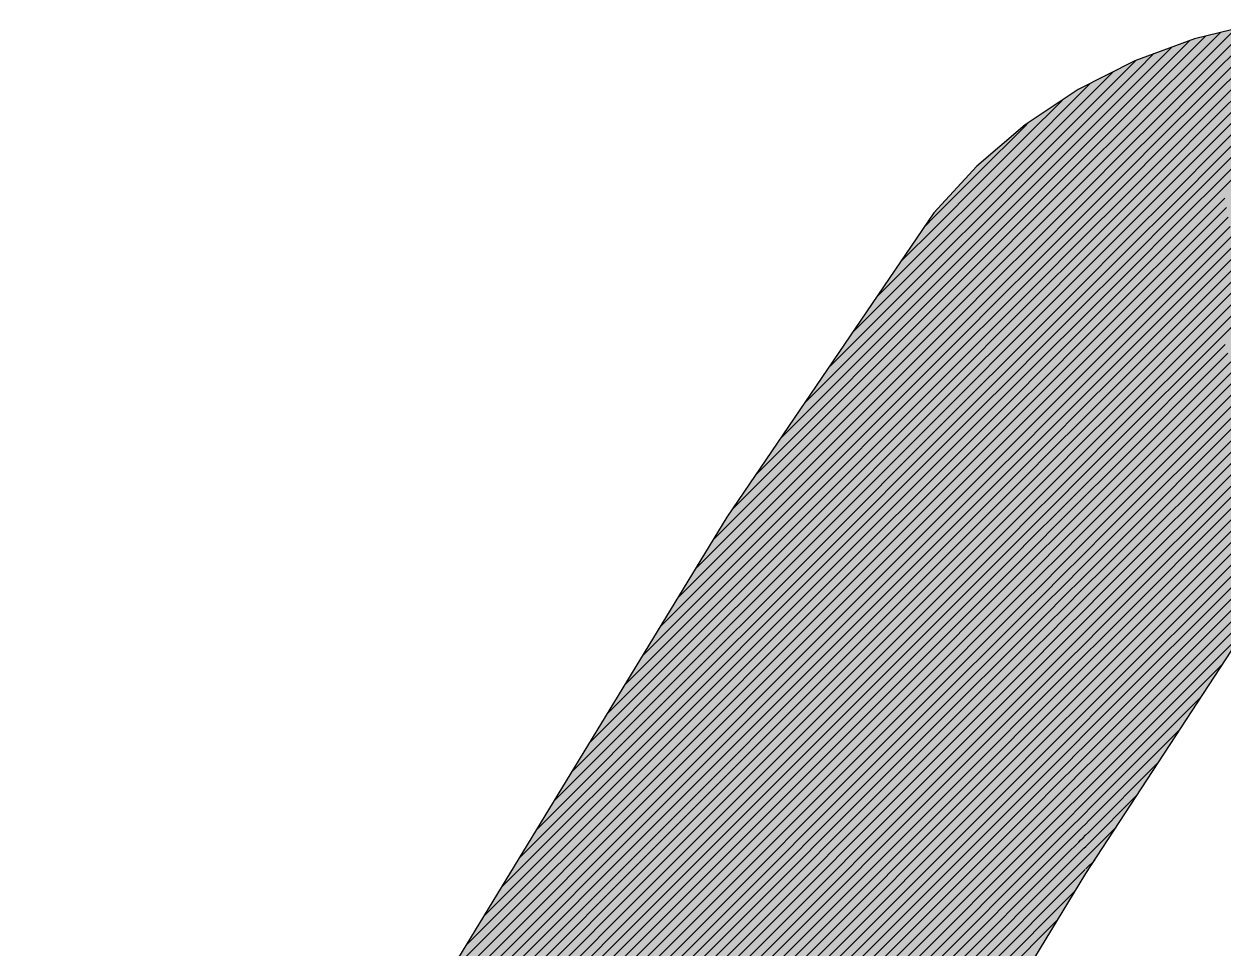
# Model space of a CAD drawing. Extents: x -15895 to 12929, y -2522 to 15173.
# Drawn here: x -8994.58 to -8957.12, y 11160.04 to 11188.9 of the extents above; entities that cross this region are included whole.
import ezdxf

# ---------------------------------------------------------------- set-up
doc = ezdxf.new("R2010")
doc.units = 0
doc.layers.add('MTH-CARIMBO-TXT1', color=1, linetype='Continuous')

msp = doc.modelspace()

# ---------------------------------------------------------------- linework, layer by layer
at = {"layer": 'MTH-CARIMBO-TXT1', "linetype": 'Continuous'}
for p, q in [((-8957.971, 11188.216), (-8957.667, 11188.52)), ((-8957.914, 11187.919), (-8957.203, 11188.631)), ((-8957.858, 11187.622), (-8956.738, 11188.742)), ((-8957.801, 11187.325), (-8956.273, 11188.853)), ((-8957.745, 11187.028), (-8956.068, 11188.705)), ((-8959.699, 11187.195), (-8958.716, 11188.178)), ((-8959.614, 11186.927), (-8958.157, 11188.384)), ((-8959.528, 11186.659), (-8957.971, 11188.216)), ((-8957.688, 11186.731), (-8956.045, 11188.374)), ((-8959.87, 11187.731), (-8959.836, 11187.765)), ((-8959.785, 11187.463), (-8959.276, 11187.972)), ((-8959.443, 11186.391), (-8957.914, 11187.919)), ((-8957.632, 11186.434), (-8956.022, 11188.043)), ((-8961.641, 11186.314), (-8960.545, 11187.41)), ((-8961.637, 11185.964), (-8959.878, 11187.723)), ((-8959.901, 11187.347), (-8959.785, 11187.463)), ((-8959.357, 11186.123), (-8957.858, 11187.622)), ((-8957.576, 11186.137), (-8956, 11187.713)), ((-8957.519, 11185.84), (-8955.977, 11187.382)), ((-8961.644, 11186.664), (-8961.265, 11187.043)), ((-8961.634, 11185.614), (-8959.901, 11187.347)), ((-8959.923, 11186.971), (-8959.699, 11187.195)), ((-8959.272, 11185.854), (-8957.801, 11187.325)), ((-8959.187, 11185.586), (-8957.745, 11187.028)), ((-8957.463, 11185.543), (-8955.954, 11187.051)), ((-8963.242, 11185.066), (-8961.644, 11186.664)), ((-8961.63, 11185.264), (-8959.923, 11186.971)), ((-8959.968, 11186.219), (-8959.528, 11186.659)), ((-8959.946, 11186.595), (-8959.614, 11186.927)), ((-8959.101, 11185.318), (-8957.688, 11186.731)), ((-8957.406, 11185.245), (-8955.931, 11186.72)), ((-8963.269, 11185.393), (-8962.149, 11186.513)), ((-8963.216, 11184.739), (-8961.641, 11186.314)), ((-8961.627, 11184.914), (-8959.946, 11186.595)), ((-8959.991, 11185.843), (-8959.443, 11186.391)), ((-8959.016, 11185.05), (-8957.632, 11186.434)), ((-8957.35, 11184.948), (-8955.909, 11186.389)), ((-8963.189, 11184.412), (-8961.637, 11185.964)), ((-8961.623, 11184.564), (-8959.968, 11186.219)), ((-8960.014, 11185.466), (-8959.357, 11186.123)), ((-8958.93, 11184.782), (-8957.576, 11186.137)), ((-8957.293, 11184.651), (-8955.886, 11186.058)), ((-8964.774, 11184.242), (-8963.295, 11185.72)), ((-8963.295, 11185.72), (-8963.215, 11185.801)), ((-8963.163, 11184.085), (-8961.634, 11185.614)), ((-8961.62, 11184.214), (-8959.991, 11185.843)), ((-8960.059, 11184.714), (-8959.187, 11185.586)), ((-8960.036, 11185.09), (-8959.272, 11185.854)), ((-8958.845, 11184.514), (-8957.519, 11185.84)), ((-8958.759, 11184.246), (-8957.463, 11185.543)), ((-8957.237, 11184.354), (-8955.863, 11185.728)), ((-8964.727, 11183.935), (-8963.269, 11185.393)), ((-8963.136, 11183.758), (-8961.63, 11185.264)), ((-8961.616, 11183.864), (-8960.014, 11185.466)), ((-8960.081, 11184.338), (-8959.101, 11185.318)), ((-8958.674, 11183.978), (-8957.406, 11185.245)), ((-8957.18, 11184.057), (-8955.84, 11185.397)), ((-8964.679, 11183.629), (-8963.242, 11185.066)), ((-8963.109, 11183.431), (-8961.627, 11184.914)), ((-8961.613, 11183.514), (-8960.036, 11185.09)), ((-8960.126, 11183.586), (-8958.93, 11184.782)), ((-8960.104, 11183.962), (-8959.016, 11185.05)), ((-8958.588, 11183.71), (-8957.35, 11184.948)), ((-8957.124, 11183.76), (-8955.818, 11185.066)), ((-8964.632, 11183.323), (-8963.216, 11184.739)), ((-8964.585, 11183.016), (-8963.189, 11184.412)), ((-8963.083, 11183.104), (-8961.623, 11184.564)), ((-8961.609, 11183.164), (-8960.059, 11184.714)), ((-8960.149, 11183.21), (-8958.845, 11184.514)), ((-8958.503, 11183.442), (-8957.293, 11184.651)), ((-8966.129, 11182.887), (-8964.774, 11184.242)), ((-8964.538, 11182.71), (-8963.163, 11184.085)), ((-8963.056, 11182.777), (-8961.62, 11184.214)), ((-8961.606, 11182.814), (-8960.081, 11184.338)), ((-8960.172, 11182.833), (-8958.759, 11184.246)), ((-8958.417, 11183.173), (-8957.237, 11184.354)), ((-8958.332, 11182.905), (-8957.18, 11184.057)), ((-8966.062, 11182.599), (-8964.727, 11183.935)), ((-8964.49, 11182.404), (-8963.136, 11183.758)), ((-8963.03, 11182.45), (-8961.616, 11183.864)), ((-8961.602, 11182.464), (-8960.104, 11183.962)), ((-8960.217, 11182.081), (-8958.588, 11183.71)), ((-8960.194, 11182.457), (-8958.674, 11183.978)), ((-8958.246, 11182.637), (-8957.124, 11183.76)), ((-8965.996, 11182.312), (-8964.679, 11183.629)), ((-8965.93, 11182.025), (-8964.632, 11183.323)), ((-8964.443, 11182.097), (-8963.109, 11183.431)), ((-8963.003, 11182.123), (-8961.613, 11183.514)), ((-8961.599, 11182.114), (-8960.126, 11183.586)), ((-8960.239, 11181.705), (-8958.503, 11183.442)), ((-8958.161, 11182.369), (-8957.067, 11183.463)), ((-8966.439, 11182.577), (-8966.129, 11182.887)), ((-8965.864, 11181.737), (-8964.585, 11183.016)), ((-8964.396, 11181.791), (-8963.083, 11183.104)), ((-8962.977, 11181.796), (-8961.609, 11183.164)), ((-8961.595, 11181.764), (-8960.149, 11183.21)), ((-8960.285, 11180.953), (-8958.332, 11182.905)), ((-8960.262, 11181.329), (-8958.417, 11183.173)), ((-8958.076, 11182.101), (-8957.011, 11183.166)), ((-8967.19, 11181.472), (-8966.062, 11182.599)), ((-8965.798, 11181.45), (-8964.538, 11182.71)), ((-8964.349, 11181.485), (-8963.056, 11182.777)), ((-8962.95, 11181.469), (-8961.606, 11182.814)), ((-8961.592, 11181.414), (-8960.172, 11182.833)), ((-8960.307, 11180.577), (-8958.246, 11182.637)), ((-8957.99, 11181.833), (-8956.954, 11182.869)), ((-8957.905, 11181.565), (-8956.898, 11182.572)), ((-8967.941, 11180.367), (-8965.996, 11182.312)), ((-8965.731, 11181.163), (-8964.49, 11182.404)), ((-8964.302, 11181.178), (-8963.03, 11182.45)), ((-8962.924, 11181.142), (-8961.602, 11182.464)), ((-8961.588, 11181.063), (-8960.194, 11182.457)), ((-8960.33, 11180.2), (-8958.161, 11182.369)), ((-8957.819, 11181.297), (-8956.841, 11182.275)), ((-8968.693, 11179.262), (-8965.93, 11182.025)), ((-8965.665, 11180.875), (-8964.443, 11182.097)), ((-8965.599, 11180.588), (-8964.396, 11181.791)), ((-8964.254, 11180.872), (-8963.003, 11182.123)), ((-8964.207, 11180.566), (-8962.977, 11181.796)), ((-8962.897, 11180.815), (-8961.599, 11182.114)), ((-8962.871, 11180.488), (-8961.595, 11181.764)), ((-8961.585, 11180.713), (-8960.217, 11182.081)), ((-8960.375, 11179.448), (-8957.99, 11181.833)), ((-8960.352, 11179.824), (-8958.076, 11182.101)), ((-8957.734, 11181.029), (-8956.785, 11181.978)), ((-8970.195, 11177.053), (-8965.798, 11181.45)), ((-8969.444, 11178.157), (-8965.864, 11181.737)), ((-8965.533, 11180.301), (-8964.349, 11181.485)), ((-8964.16, 11180.26), (-8962.95, 11181.469)), ((-8962.844, 11180.161), (-8961.592, 11181.414)), ((-8961.581, 11180.363), (-8960.239, 11181.705)), ((-8960.398, 11179.072), (-8957.905, 11181.565)), ((-8957.648, 11180.761), (-8956.728, 11181.68)), ((-8970.947, 11175.948), (-8965.731, 11181.163)), ((-8965.467, 11180.013), (-8964.302, 11181.178)), ((-8964.113, 11179.953), (-8962.924, 11181.142)), ((-8962.818, 11179.834), (-8961.588, 11181.063)), ((-8961.578, 11180.013), (-8960.262, 11181.329)), ((-8960.443, 11178.32), (-8957.734, 11181.029)), ((-8960.42, 11178.696), (-8957.819, 11181.297)), ((-8957.563, 11180.493), (-8956.672, 11181.383)), ((-8957.477, 11180.224), (-8956.616, 11181.086)), ((-8971.698, 11174.843), (-8965.665, 11180.875)), ((-8965.4, 11179.726), (-8964.254, 11180.872)), ((-8964.065, 11179.647), (-8962.897, 11180.815)), ((-8962.791, 11179.507), (-8961.585, 11180.713)), ((-8961.574, 11179.663), (-8960.285, 11180.953)), ((-8960.465, 11177.944), (-8957.648, 11180.761)), ((-8957.392, 11179.956), (-8956.559, 11180.789)), ((-8972.48, 11173.353), (-8965.533, 11180.301)), ((-8972.449, 11173.738), (-8965.599, 11180.588)), ((-8965.334, 11179.439), (-8964.207, 11180.566)), ((-8964.018, 11179.341), (-8962.871, 11180.488)), ((-8962.765, 11179.18), (-8961.581, 11180.363)), ((-8961.571, 11179.313), (-8960.307, 11180.577)), ((-8960.488, 11177.567), (-8957.563, 11180.493)), ((-8957.306, 11179.688), (-8956.503, 11180.492)), ((-8972.303, 11173.177), (-8965.467, 11180.013)), ((-8965.268, 11179.151), (-8964.16, 11180.26)), ((-8965.202, 11178.864), (-8964.113, 11179.953)), ((-8963.971, 11179.034), (-8962.844, 11180.161)), ((-8962.738, 11178.853), (-8961.578, 11180.013)), ((-8961.567, 11178.963), (-8960.33, 11180.2)), ((-8960.533, 11176.815), (-8957.392, 11179.956)), ((-8960.511, 11177.191), (-8957.477, 11180.224)), ((-8957.221, 11179.42), (-8956.446, 11180.195)), ((-8957.136, 11179.152), (-8956.39, 11179.898)), ((-8972.125, 11173.001), (-8965.4, 11179.726)), ((-8965.136, 11178.577), (-8964.065, 11179.647)), ((-8963.924, 11178.728), (-8962.818, 11179.834)), ((-8962.712, 11178.526), (-8961.574, 11179.663)), ((-8961.564, 11178.613), (-8960.352, 11179.824)), ((-8960.556, 11176.439), (-8957.306, 11179.688)), ((-8971.948, 11172.825), (-8965.334, 11179.439)), ((-8971.77, 11172.649), (-8965.268, 11179.151)), ((-8965.069, 11178.289), (-8964.018, 11179.341)), ((-8963.876, 11178.422), (-8962.791, 11179.507)), ((-8963.829, 11178.115), (-8962.765, 11179.18)), ((-8962.685, 11178.199), (-8961.571, 11179.313)), ((-8961.56, 11178.263), (-8960.375, 11179.448)), ((-8960.601, 11175.687), (-8957.136, 11179.152)), ((-8960.578, 11176.063), (-8957.221, 11179.42)), ((-8971.593, 11172.473), (-8965.202, 11178.864)), ((-8965.003, 11178.002), (-8963.971, 11179.034)), ((-8963.782, 11177.809), (-8962.738, 11178.853)), ((-8962.658, 11177.872), (-8961.567, 11178.963)), ((-8961.557, 11177.913), (-8960.398, 11179.072)), ((-8960.623, 11175.311), (-8957.05, 11178.884)), ((-8971.415, 11172.297), (-8965.136, 11178.577)), ((-8964.937, 11177.715), (-8963.924, 11178.728)), ((-8964.871, 11177.427), (-8963.876, 11178.422)), ((-8963.735, 11177.503), (-8962.712, 11178.526)), ((-8962.632, 11177.545), (-8961.564, 11178.613)), ((-8961.553, 11177.563), (-8960.42, 11178.696)), ((-8960.646, 11174.934), (-8956.965, 11178.616)), ((-8971.238, 11172.121), (-8965.069, 11178.289)), ((-8964.805, 11177.14), (-8963.829, 11178.115)), ((-8963.687, 11177.196), (-8962.685, 11178.199)), ((-8962.605, 11177.218), (-8961.56, 11178.263)), ((-8961.55, 11177.213), (-8960.443, 11178.32)), ((-8960.691, 11174.182), (-8956.794, 11178.08)), ((-8960.669, 11174.558), (-8956.879, 11178.348)), ((-8971.06, 11171.945), (-8965.003, 11178.002)), ((-8970.882, 11171.769), (-8964.937, 11177.715)), ((-8964.738, 11176.853), (-8963.782, 11177.809)), ((-8963.64, 11176.89), (-8962.658, 11177.872)), ((-8962.579, 11176.891), (-8961.557, 11177.913)), ((-8961.546, 11176.863), (-8960.465, 11177.944)), ((-8960.714, 11173.806), (-8956.708, 11177.812)), ((-8970.705, 11171.593), (-8964.871, 11177.427)), ((-8964.672, 11176.565), (-8963.735, 11177.503)), ((-8963.593, 11176.584), (-8962.632, 11177.545)), ((-8962.552, 11176.564), (-8961.553, 11177.563)), ((-8961.543, 11176.513), (-8960.488, 11177.567)), ((-8960.759, 11173.054), (-8956.537, 11177.275)), ((-8960.736, 11173.43), (-8956.623, 11177.543)), ((-8970.527, 11171.417), (-8964.805, 11177.14)), ((-8964.606, 11176.278), (-8963.687, 11177.196)), ((-8963.546, 11176.277), (-8962.605, 11177.218)), ((-8962.526, 11176.237), (-8961.55, 11177.213)), ((-8961.539, 11176.163), (-8960.511, 11177.191)), ((-8960.782, 11172.678), (-8956.452, 11177.007)), ((-8970.35, 11171.241), (-8964.738, 11176.853)), ((-8970.172, 11171.065), (-8964.672, 11176.565)), ((-8964.54, 11175.991), (-8963.64, 11176.89)), ((-8964.473, 11175.703), (-8963.593, 11176.584)), ((-8963.499, 11175.971), (-8962.579, 11176.891)), ((-8963.451, 11175.665), (-8962.552, 11176.564)), ((-8962.499, 11175.91), (-8961.546, 11176.863)), ((-8961.536, 11175.813), (-8960.533, 11176.815)), ((-8960.804, 11172.301), (-8956.366, 11176.739)), ((-8969.995, 11170.889), (-8964.606, 11176.278)), ((-8964.407, 11175.416), (-8963.546, 11176.277)), ((-8963.404, 11175.358), (-8962.526, 11176.237)), ((-8962.473, 11175.583), (-8961.543, 11176.513)), ((-8962.446, 11175.256), (-8961.539, 11176.163)), ((-8961.532, 11175.463), (-8960.556, 11176.439)), ((-8960.849, 11171.549), (-8956.195, 11176.203)), ((-8960.827, 11171.925), (-8956.281, 11176.471)), ((-8969.817, 11170.713), (-8964.54, 11175.991)), ((-8964.341, 11175.129), (-8963.499, 11175.971)), ((-8963.357, 11175.052), (-8962.499, 11175.91)), ((-8962.42, 11174.929), (-8961.536, 11175.813)), ((-8961.528, 11175.113), (-8960.578, 11176.063)), ((-8960.872, 11171.173), (-8956.11, 11175.935)), ((-8969.64, 11170.537), (-8964.473, 11175.703)), ((-8969.462, 11170.361), (-8964.407, 11175.416)), ((-8964.275, 11174.841), (-8963.451, 11175.665)), ((-8963.31, 11174.746), (-8962.473, 11175.583)), ((-8962.393, 11174.601), (-8961.532, 11175.463)), ((-8961.525, 11174.763), (-8960.601, 11175.687)), ((-8960.917, 11170.421), (-8955.939, 11175.399)), ((-8960.895, 11170.797), (-8956.025, 11175.667)), ((-8969.285, 11170.185), (-8964.341, 11175.129)), ((-8964.209, 11174.554), (-8963.404, 11175.358)), ((-8964.142, 11174.266), (-8963.357, 11175.052)), ((-8963.262, 11174.439), (-8962.446, 11175.256)), ((-8962.367, 11174.274), (-8961.528, 11175.113)), ((-8961.521, 11174.413), (-8960.623, 11175.311)), ((-8960.94, 11170.045), (-8955.854, 11175.131)), ((-8969.107, 11170.009), (-8964.275, 11174.841)), ((-8964.076, 11173.979), (-8963.31, 11174.746)), ((-8963.215, 11174.133), (-8962.42, 11174.929)), ((-8962.34, 11173.947), (-8961.525, 11174.763)), ((-8961.518, 11174.063), (-8960.646, 11174.934)), ((-8960.962, 11169.668), (-8955.768, 11174.863)), ((-8968.93, 11169.833), (-8964.209, 11174.554)), ((-8964.01, 11173.692), (-8963.262, 11174.439)), ((-8963.168, 11173.827), (-8962.393, 11174.601)), ((-8963.121, 11173.521), (-8962.367, 11174.274)), ((-8962.314, 11173.62), (-8961.521, 11174.413)), ((-8961.514, 11173.712), (-8960.669, 11174.558)), ((-8961.008, 11168.916), (-8955.597, 11174.326)), ((-8960.985, 11169.292), (-8955.683, 11174.594)), ((-8968.752, 11169.657), (-8964.142, 11174.266)), ((-8968.575, 11169.481), (-8964.076, 11173.979)), ((-8963.944, 11173.404), (-8963.215, 11174.133)), ((-8963.073, 11173.214), (-8962.34, 11173.947)), ((-8962.287, 11173.293), (-8961.518, 11174.063)), ((-8961.511, 11173.362), (-8960.691, 11174.182)), ((-8961.03, 11168.54), (-8955.512, 11174.058)), ((-8968.397, 11169.305), (-8964.01, 11173.692)), ((-8963.878, 11173.117), (-8963.168, 11173.827)), ((-8963.026, 11172.908), (-8962.314, 11173.62)), ((-8962.261, 11172.966), (-8961.514, 11173.712)), ((-8961.507, 11173.012), (-8960.714, 11173.806)), ((-8961.075, 11167.788), (-8955.341, 11173.522)), ((-8961.053, 11168.164), (-8955.426, 11173.79)), ((-8972.815, 11172.665), (-8972.303, 11173.177)), ((-8972.704, 11173.129), (-8972.48, 11173.353)), ((-8968.22, 11169.129), (-8963.944, 11173.404)), ((-8963.811, 11172.83), (-8963.121, 11173.521)), ((-8963.745, 11172.542), (-8963.073, 11173.214)), ((-8962.979, 11172.602), (-8962.287, 11173.293)), ((-8962.234, 11172.639), (-8961.511, 11173.362)), ((-8961.504, 11172.662), (-8960.736, 11173.43)), ((-8961.098, 11167.412), (-8955.255, 11173.254)), ((-8973.046, 11172.788), (-8972.704, 11173.129)), ((-8973.038, 11171.735), (-8971.948, 11172.825)), ((-8972.927, 11172.2), (-8972.125, 11173.001)), ((-8968.042, 11168.953), (-8963.878, 11173.117)), ((-8967.864, 11168.777), (-8963.811, 11172.83)), ((-8963.679, 11172.255), (-8963.026, 11172.908)), ((-8962.932, 11172.295), (-8962.261, 11172.966)), ((-8962.208, 11172.312), (-8961.507, 11173.012)), ((-8961.5, 11172.312), (-8960.759, 11173.054)), ((-8961.12, 11167.035), (-8955.17, 11172.986)), ((-8973.598, 11171.882), (-8972.815, 11172.665)), ((-8973.26, 11170.806), (-8971.593, 11172.473)), ((-8973.149, 11171.27), (-8971.77, 11172.649)), ((-8967.687, 11168.601), (-8963.745, 11172.542)), ((-8963.613, 11171.968), (-8962.979, 11172.602)), ((-8962.884, 11171.989), (-8962.234, 11172.639)), ((-8962.181, 11171.985), (-8961.504, 11172.662)), ((-8961.497, 11171.962), (-8960.782, 11172.678)), ((-8961.166, 11166.283), (-8954.999, 11172.45)), ((-8961.143, 11166.659), (-8955.085, 11172.718)), ((-8974.149, 11170.977), (-8972.927, 11172.2)), ((-8973.483, 11169.876), (-8971.238, 11172.121)), ((-8973.371, 11170.341), (-8971.415, 11172.297)), ((-8967.509, 11168.425), (-8963.679, 11172.255)), ((-8963.547, 11171.68), (-8962.932, 11172.295)), ((-8962.837, 11171.683), (-8962.208, 11172.312)), ((-8962.154, 11171.658), (-8961.5, 11172.312)), ((-8961.493, 11171.612), (-8960.804, 11172.301)), ((-8974.701, 11170.072), (-8973.038, 11171.735)), ((-8973.705, 11168.946), (-8970.882, 11171.769)), ((-8973.594, 11169.411), (-8971.06, 11171.945)), ((-8967.332, 11168.249), (-8963.613, 11171.968)), ((-8967.154, 11168.073), (-8963.547, 11171.68)), ((-8963.48, 11171.393), (-8962.884, 11171.989)), ((-8963.414, 11171.106), (-8962.837, 11171.683)), ((-8962.79, 11171.376), (-8962.181, 11171.985)), ((-8962.743, 11171.07), (-8962.154, 11171.658)), ((-8962.128, 11171.331), (-8961.497, 11171.962)), ((-8961.49, 11171.262), (-8960.827, 11171.925)), ((-8961.188, 11165.907), (-8955.117, 11171.978)), ((-8973.928, 11168.017), (-8970.527, 11171.417)), ((-8973.816, 11168.482), (-8970.705, 11171.593)), ((-8966.977, 11167.897), (-8963.48, 11171.393)), ((-8963.348, 11170.818), (-8962.79, 11171.376)), ((-8962.696, 11170.764), (-8962.128, 11171.331)), ((-8962.101, 11171.004), (-8961.493, 11171.612)), ((-8961.486, 11170.912), (-8960.849, 11171.549)), ((-8975.253, 11169.166), (-8973.149, 11171.27)), ((-8974.15, 11167.087), (-8970.172, 11171.065)), ((-8974.039, 11167.552), (-8970.35, 11171.241)), ((-8966.799, 11167.721), (-8963.414, 11171.106)), ((-8963.282, 11170.531), (-8962.743, 11171.07)), ((-8962.648, 11170.457), (-8962.101, 11171.004)), ((-8962.075, 11170.677), (-8961.49, 11171.262)), ((-8962.048, 11170.35), (-8961.486, 11170.912)), ((-8961.483, 11170.562), (-8960.872, 11171.173)), ((-8961.211, 11165.531), (-8955.785, 11170.957)), ((-8975.805, 11168.261), (-8973.26, 11170.806)), ((-8974.484, 11165.693), (-8969.64, 11170.537)), ((-8974.372, 11166.158), (-8969.817, 11170.713)), ((-8974.261, 11166.623), (-8969.995, 11170.889)), ((-8966.622, 11167.545), (-8963.348, 11170.818)), ((-8966.444, 11167.368), (-8963.282, 11170.531)), ((-8963.216, 11170.244), (-8962.696, 11170.764)), ((-8962.601, 11170.151), (-8962.075, 11170.677)), ((-8962.022, 11170.023), (-8961.483, 11170.562)), ((-8961.479, 11170.212), (-8960.895, 11170.797)), ((-8976.357, 11167.355), (-8973.371, 11170.341)), ((-8974.706, 11164.763), (-8969.285, 11170.185)), ((-8974.595, 11165.228), (-8969.462, 11170.361)), ((-8966.267, 11167.192), (-8963.216, 11170.244)), ((-8963.149, 11169.956), (-8962.648, 11170.457)), ((-8963.083, 11169.669), (-8962.601, 11170.151)), ((-8962.554, 11169.845), (-8962.048, 11170.35)), ((-8961.995, 11169.696), (-8961.479, 11170.212)), ((-8961.476, 11169.862), (-8960.917, 11170.421)), ((-8976.909, 11166.45), (-8973.483, 11169.876)), ((-8974.929, 11163.834), (-8968.93, 11169.833)), ((-8974.817, 11164.299), (-8969.107, 11170.009)), ((-8966.089, 11167.016), (-8963.149, 11169.956)), ((-8963.017, 11169.382), (-8962.554, 11169.845)), ((-8962.507, 11169.538), (-8962.022, 11170.023)), ((-8961.969, 11169.369), (-8961.476, 11169.862)), ((-8961.472, 11169.512), (-8960.94, 11170.045)), ((-8961.233, 11165.155), (-8956.453, 11169.935)), ((-8977.46, 11165.545), (-8973.594, 11169.411)), ((-8975.151, 11162.904), (-8968.575, 11169.481)), ((-8975.04, 11163.369), (-8968.752, 11169.657)), ((-8965.912, 11166.84), (-8963.083, 11169.669)), ((-8962.951, 11169.094), (-8962.507, 11169.538)), ((-8962.459, 11169.232), (-8961.995, 11169.696)), ((-8961.942, 11169.042), (-8961.472, 11169.512)), ((-8961.469, 11169.162), (-8960.962, 11169.668)), ((-8975.373, 11161.975), (-8968.22, 11169.129)), ((-8975.262, 11162.44), (-8968.397, 11169.305)), ((-8965.734, 11166.664), (-8963.017, 11169.382)), ((-8965.557, 11166.488), (-8962.951, 11169.094)), ((-8962.884, 11168.807), (-8962.459, 11169.232)), ((-8962.412, 11168.926), (-8961.969, 11169.369)), ((-8962.365, 11168.619), (-8961.942, 11169.042)), ((-8961.916, 11168.715), (-8961.469, 11169.162)), ((-8961.465, 11168.812), (-8960.985, 11169.292)), ((-8978.012, 11164.639), (-8973.705, 11168.946)), ((-8975.596, 11161.045), (-8967.864, 11168.777)), ((-8975.485, 11161.51), (-8968.042, 11168.953)), ((-8965.379, 11166.312), (-8962.884, 11168.807)), ((-8962.818, 11168.52), (-8962.412, 11168.926)), ((-8962.318, 11168.313), (-8961.916, 11168.715)), ((-8961.889, 11168.388), (-8961.465, 11168.812)), ((-8961.462, 11168.462), (-8961.008, 11168.916)), ((-8961.256, 11164.779), (-8957.121, 11168.914)), ((-8978.564, 11163.734), (-8973.816, 11168.482)), ((-8975.818, 11160.116), (-8967.509, 11168.425)), ((-8975.707, 11160.581), (-8967.687, 11168.601)), ((-8965.202, 11166.136), (-8962.818, 11168.52)), ((-8962.752, 11168.232), (-8962.365, 11168.619)), ((-8962.686, 11167.945), (-8962.318, 11168.313)), ((-8962.27, 11168.007), (-8961.889, 11168.388)), ((-8961.863, 11168.061), (-8961.462, 11168.462)), ((-8961.458, 11168.112), (-8961.03, 11168.54)), ((-8979.116, 11162.829), (-8973.928, 11168.017)), ((-8976.041, 11159.186), (-8967.154, 11168.073)), ((-8975.93, 11159.651), (-8967.332, 11168.249)), ((-8965.024, 11165.96), (-8962.752, 11168.232)), ((-8964.846, 11165.784), (-8962.686, 11167.945)), ((-8962.62, 11167.658), (-8962.27, 11168.007)), ((-8962.223, 11167.7), (-8961.863, 11168.061)), ((-8961.836, 11167.734), (-8961.458, 11168.112)), ((-8961.455, 11167.762), (-8961.053, 11168.164)), ((-8979.668, 11161.923), (-8974.039, 11167.552)), ((-8976.374, 11157.792), (-8966.622, 11167.545)), ((-8976.263, 11158.257), (-8966.799, 11167.721)), ((-8976.152, 11158.721), (-8966.977, 11167.897)), ((-8964.669, 11165.608), (-8962.62, 11167.658)), ((-8962.553, 11167.37), (-8962.223, 11167.7)), ((-8962.176, 11167.394), (-8961.836, 11167.734)), ((-8961.81, 11167.407), (-8961.455, 11167.762)), ((-8961.451, 11167.412), (-8961.075, 11167.788)), ((-8961.279, 11164.402), (-8957.788, 11167.893)), ((-8976.597, 11156.862), (-8966.267, 11167.192)), ((-8976.486, 11157.327), (-8966.444, 11167.368)), ((-8964.491, 11165.432), (-8962.553, 11167.37)), ((-8962.487, 11167.083), (-8962.176, 11167.394)), ((-8962.129, 11167.088), (-8961.81, 11167.407)), ((-8961.783, 11167.08), (-8961.451, 11167.412)), ((-8961.448, 11167.062), (-8961.098, 11167.412)), ((-8980.22, 11161.018), (-8974.15, 11167.087)), ((-8976.819, 11155.933), (-8965.912, 11166.84)), ((-8976.708, 11156.398), (-8966.089, 11167.016)), ((-8964.314, 11165.256), (-8962.487, 11167.083)), ((-8964.136, 11165.08), (-8962.421, 11166.796)), ((-8962.421, 11166.796), (-8962.129, 11167.088)), ((-8962.355, 11166.508), (-8962.081, 11166.782)), ((-8962.081, 11166.782), (-8961.783, 11167.08)), ((-8961.757, 11166.753), (-8961.448, 11167.062)), ((-8961.444, 11166.712), (-8961.12, 11167.035)), ((-8961.301, 11164.026), (-8958.456, 11166.871)), ((-8980.771, 11160.112), (-8974.261, 11166.623)), ((-8977.042, 11155.003), (-8965.557, 11166.488)), ((-8976.93, 11155.468), (-8965.734, 11166.664)), ((-8963.959, 11164.904), (-8962.355, 11166.508)), ((-8962.289, 11166.221), (-8962.034, 11166.475)), ((-8962.034, 11166.475), (-8961.757, 11166.753)), ((-8961.987, 11166.169), (-8961.73, 11166.426)), ((-8961.73, 11166.426), (-8961.444, 11166.712)), ((-8961.441, 11166.361), (-8961.143, 11166.659)), ((-8981.323, 11159.207), (-8974.372, 11166.158)), ((-8977.264, 11154.074), (-8965.202, 11166.136)), ((-8977.153, 11154.538), (-8965.379, 11166.312)), ((-8963.781, 11164.728), (-8962.289, 11166.221)), ((-8962.222, 11165.933), (-8961.987, 11166.169)), ((-8961.94, 11165.863), (-8961.703, 11166.099)), ((-8961.703, 11166.099), (-8961.441, 11166.361)), ((-8961.437, 11166.011), (-8961.166, 11166.283)), ((-8981.875, 11158.302), (-8974.484, 11165.693)), ((-8977.487, 11153.144), (-8964.846, 11165.784)), ((-8977.375, 11153.609), (-8965.024, 11165.96)), ((-8963.604, 11164.552), (-8962.222, 11165.933)), ((-8962.156, 11165.646), (-8961.94, 11165.863)), ((-8961.892, 11165.556), (-8961.677, 11165.772)), ((-8961.677, 11165.772), (-8961.437, 11166.011)), ((-8961.65, 11165.445), (-8961.434, 11165.661)), ((-8961.434, 11165.661), (-8961.188, 11165.907)), ((-8961.324, 11163.65), (-8959.124, 11165.85)), ((-8977.709, 11152.215), (-8964.491, 11165.432)), ((-8977.598, 11152.679), (-8964.669, 11165.608)), ((-8963.426, 11164.376), (-8962.156, 11165.646)), ((-8963.249, 11164.2), (-8962.09, 11165.359)), ((-8962.09, 11165.359), (-8961.892, 11165.556)), ((-8961.845, 11165.25), (-8961.65, 11165.445)), ((-8961.624, 11165.118), (-8961.43, 11165.311)), ((-8961.43, 11165.311), (-8961.211, 11165.531)), ((-8982.427, 11157.396), (-8974.595, 11165.228)), ((-8977.931, 11151.285), (-8964.136, 11165.08)), ((-8977.82, 11151.75), (-8964.314, 11165.256)), ((-8963.071, 11164.024), (-8962.024, 11165.071)), ((-8962.024, 11165.071), (-8961.845, 11165.25)), ((-8961.958, 11164.784), (-8961.798, 11164.944)), ((-8961.798, 11164.944), (-8961.624, 11165.118)), ((-8961.597, 11164.791), (-8961.427, 11164.961)), ((-8961.427, 11164.961), (-8961.233, 11165.155)), ((-8982.979, 11156.491), (-8974.706, 11164.763)), ((-8978.265, 11149.891), (-8963.604, 11164.552)), ((-8978.154, 11150.356), (-8963.781, 11164.728)), ((-8978.043, 11150.82), (-8963.959, 11164.904)), ((-8962.894, 11163.848), (-8961.958, 11164.784)), ((-8961.891, 11164.497), (-8961.751, 11164.637)), ((-8961.751, 11164.637), (-8961.597, 11164.791)), ((-8961.571, 11164.464), (-8961.423, 11164.611)), ((-8961.423, 11164.611), (-8961.256, 11164.779)), ((-8961.346, 11163.274), (-8959.792, 11164.828)), ((-8983.531, 11155.585), (-8974.817, 11164.299)), ((-8978.488, 11148.961), (-8963.249, 11164.2)), ((-8978.376, 11149.426), (-8963.426, 11164.376)), ((-8962.716, 11163.672), (-8961.891, 11164.497)), ((-8962.539, 11163.496), (-8961.825, 11164.209)), ((-8961.825, 11164.209), (-8961.704, 11164.331)), ((-8961.704, 11164.331), (-8961.571, 11164.464)), ((-8961.544, 11164.137), (-8961.42, 11164.261)), ((-8961.42, 11164.261), (-8961.279, 11164.402)), ((-8984.082, 11154.68), (-8974.929, 11163.834)), ((-8978.71, 11148.032), (-8962.894, 11163.848)), ((-8978.599, 11148.496), (-8963.071, 11164.024)), ((-8962.361, 11163.32), (-8961.759, 11163.922)), ((-8961.759, 11163.922), (-8961.656, 11164.025)), ((-8961.656, 11164.025), (-8961.544, 11164.137)), ((-8961.609, 11163.718), (-8961.518, 11163.81)), ((-8961.518, 11163.81), (-8961.416, 11163.911)), ((-8961.416, 11163.911), (-8961.301, 11164.026)), ((-8961.369, 11162.898), (-8960.46, 11163.807)), ((-8978.932, 11147.102), (-8962.539, 11163.496)), ((-8978.821, 11147.567), (-8962.716, 11163.672)), ((-8962.184, 11163.144), (-8961.693, 11163.635)), ((-8961.693, 11163.635), (-8961.609, 11163.718)), ((-8961.627, 11163.347), (-8961.562, 11163.412)), ((-8961.562, 11163.412), (-8961.491, 11163.483)), ((-8961.491, 11163.483), (-8961.413, 11163.561)), ((-8961.413, 11163.561), (-8961.324, 11163.65)), ((-8984.634, 11153.775), (-8975.04, 11163.369)), ((-8979.155, 11146.173), (-8962.184, 11163.144)), ((-8979.044, 11146.637), (-8962.361, 11163.32)), ((-8962.006, 11162.968), (-8961.627, 11163.347)), ((-8961.828, 11162.792), (-8961.56, 11163.06)), ((-8961.56, 11163.06), (-8961.515, 11163.106)), ((-8961.515, 11163.106), (-8961.465, 11163.156)), ((-8961.465, 11163.156), (-8961.409, 11163.211)), ((-8961.409, 11163.211), (-8961.346, 11163.274)), ((-8985.186, 11152.869), (-8975.151, 11162.904)), ((-8979.377, 11145.243), (-8961.828, 11162.792)), ((-8979.266, 11145.708), (-8962.006, 11162.968)), ((-8961.651, 11162.616), (-8961.494, 11162.773)), ((-8961.494, 11162.773), (-8961.467, 11162.799)), ((-8961.467, 11162.799), (-8961.438, 11162.829)), ((-8961.438, 11162.829), (-8961.406, 11162.861)), ((-8961.406, 11162.861), (-8961.369, 11162.898)), ((-8961.392, 11162.522), (-8961.128, 11162.786)), ((-8985.738, 11151.964), (-8975.262, 11162.44)), ((-8979.6, 11144.313), (-8961.473, 11162.44)), ((-8979.489, 11144.778), (-8961.651, 11162.616)), ((-8961.473, 11162.44), (-8961.428, 11162.485)), ((-8961.402, 11162.511), (-8961.392, 11162.522)), ((-8986.29, 11151.059), (-8975.373, 11161.975)), ((-8979.711, 11143.849), (-8961.724, 11161.836)), ((-8986.842, 11150.153), (-8975.485, 11161.51)), ((-8987.393, 11149.248), (-8975.596, 11161.045)), ((-8979.822, 11143.384), (-8962.27, 11160.936)), ((-8987.945, 11148.342), (-8975.707, 11160.581)), ((-8988.497, 11147.437), (-8975.818, 11160.116))]:
    msp.add_line(p, q, dxfattribs=at)
for points in [[(-8956.081, 11188.899), (-8958.013, 11188.437), (-8959.876, 11187.751), (-8961.646, 11186.849), (-8963.297, 11185.746), (-8964.807, 11184.455), (-8966.154, 11182.996), (-8972.618, 11173.49), (-8994.577, 11137.462)], [(-8984.31, 11124.629), (-8961.401, 11162.368), (-8954.937, 11172.254)]]:
    msp.add_lwpolyline(points, dxfattribs=at)
for points in [[(-8956.081, 11188.899), (-8958.013, 11188.437), (-8954.937, 11172.254)], [(-8958.013, 11188.437), (-8959.876, 11187.751), (-8954.937, 11172.254)], [(-8959.876, 11187.751), (-8961.646, 11186.849), (-8961.401, 11162.368)], [(-8954.937, 11172.254), (-8959.876, 11187.751), (-8961.401, 11162.368)], [(-8961.401, 11162.368), (-8961.646, 11186.849), (-8963.297, 11185.746)], [(-8963.297, 11185.746), (-8964.807, 11184.455), (-8961.401, 11162.368)], [(-8964.807, 11184.455), (-8966.154, 11182.996), (-8961.401, 11162.368)], [(-8966.154, 11182.996), (-8972.618, 11173.49), (-8961.401, 11162.368)], [(-8984.31, 11124.629), (-8972.618, 11173.49), (-8994.577, 11137.462)], [(-8972.618, 11173.49), (-8984.31, 11124.629), (-8961.401, 11162.368)]]:
    msp.add_solid(points, dxfattribs=at)

doc.saveas('drawing.dxf')
